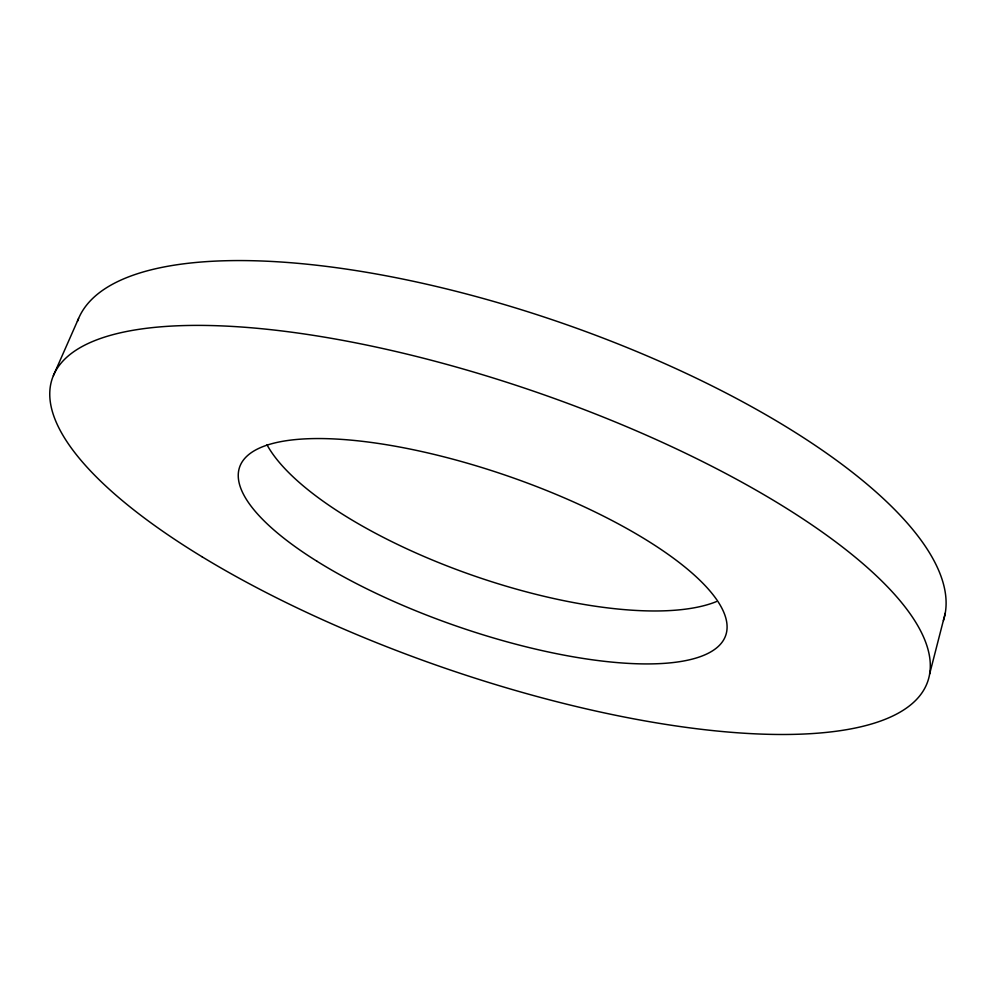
<?xml version="1.0" encoding="UTF-8"?>
<svg xmlns="http://www.w3.org/2000/svg" width="995" height="995" viewBox="0 0 995 995"><rect width="100%" height="100%" fill="white"/><g stroke="black" fill="none" stroke-linecap="round" stroke-linejoin="round"><path stroke-width="1.49" d="M929.641 673.976L945.25 613.169M53.382 375.612L78.555 318.537M77.461 321.36A458.11 157.496 19.1 0 1 560.844 322.678A458.11 157.496 19.1 0 1 943.422 620.569M716.338 601.627A254.484 85.993 19.1 0 1 472.401 575.284A254.484 85.993 19.1 0 1 267.008 444.815M202.221 556.877A463.197 145.369 19.1 0 0 922.477 692.072A463.197 145.369 19.1 0 0 345.377 340.862A463.197 145.369 19.1 0 0 202.221 556.877M316.945 561.242A257.22 79.314 19.1 0 0 721.126 643.442A257.22 79.314 19.1 0 0 409.878 449.019A257.22 79.314 19.1 0 0 316.945 561.242"/></g></svg>
